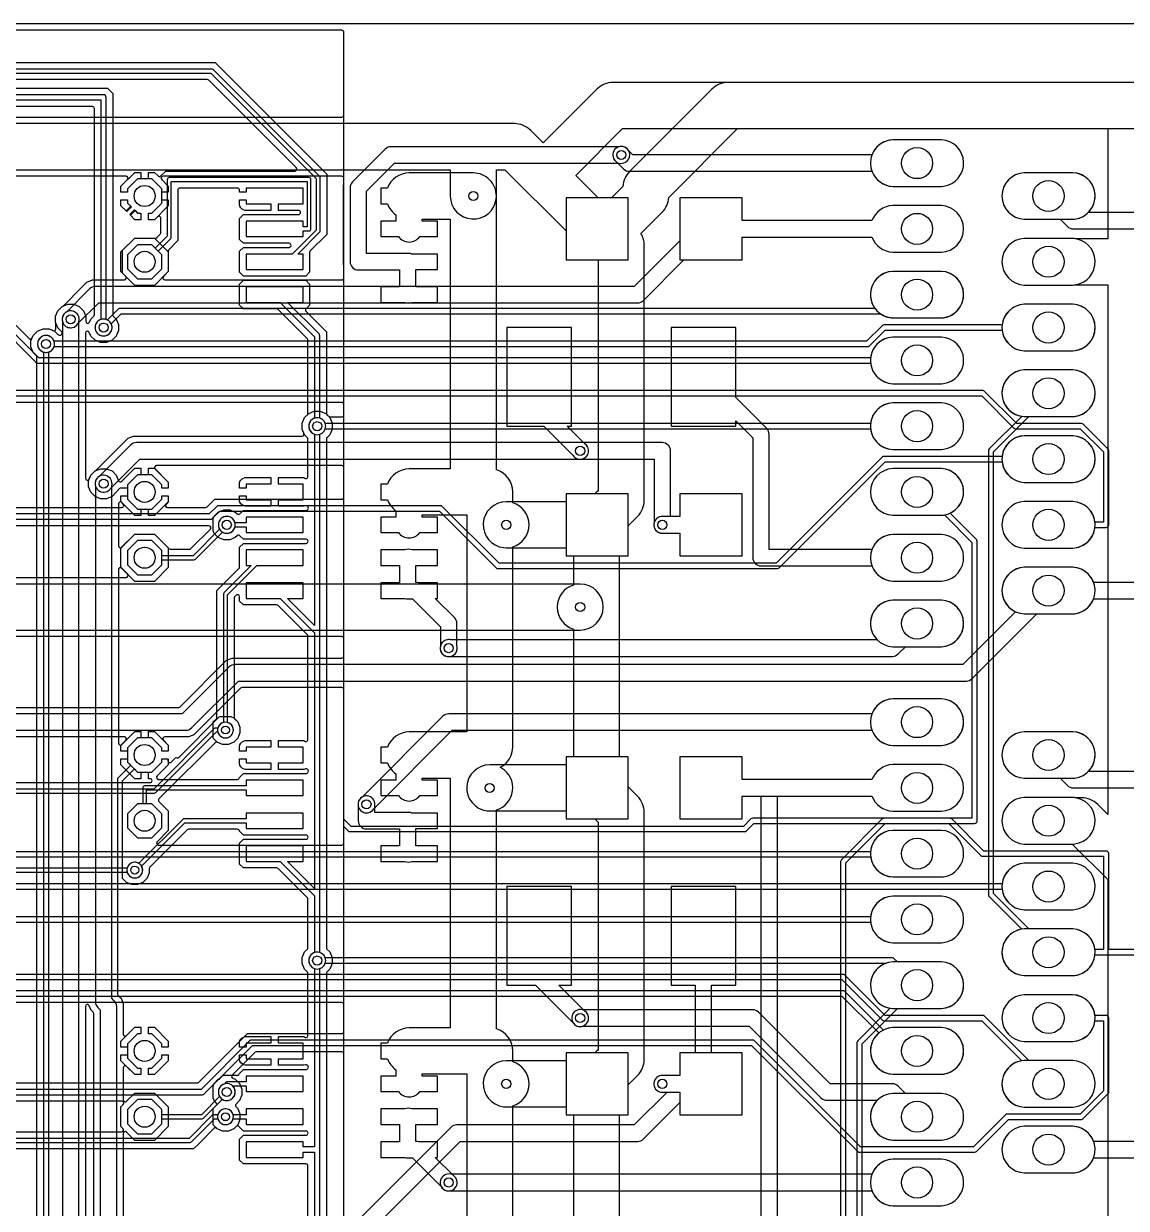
# Model space of a CAD drawing. Header units: millimetres. Extents: x 0 to 174, y 0 to 90.
# Drawn here: x 105.82 to 148.42, y 44.09 to 89.84 of the extents above; entities that cross this region are included whole.
import ezdxf

# ---------------------------------------------------------------- set-up
doc = ezdxf.new("R2010")
doc.units = ezdxf.units.MM

msp = doc.modelspace()

# ---------------------------------------------------------------- linework, layer by layer
at = {"layer": '16_copper'}
for points in [[(95.834, 86.233), (118.11, 86.233, 0.414214), (118.186, 86.309), (118.186, 89.51, 0.414214), (118.11, 89.586), (5.08, 89.586, 0.014023)], [(160.655, 87.567), (128.588, 87.567, 0.198912), (127.959, 87.306), (125.889, 85.236), (125.406, 85.719, 0.198912), (124.778, 85.979), (95.25, 85.979, 0.198912)], [(95.618, 84.201), (122.301, 84.201), (122.301, 83.185, 0.940378), (124.072, 83.076), (124.079, 83.185), (124.079, 84.201), (124.409, 84.201), (126.775, 81.835), (126.775, 80.715), (129.175, 80.715), (129.175, 83.115), (128.01, 83.115), (127.146, 83.979), (128.956, 85.788), (160.287, 85.788)], [(104.986, 78.715), (106.023, 77.678, 0.534516), (106.147, 77.702), (106.187, 77.799), (106.351, 77.963), (106.564, 78.051), (106.796, 78.051), (107.009, 77.963), (107.124, 77.848, 0.099886), (107.15, 77.832), (107.157, 77.828, 0.973079), (107.277, 77.956), (107.14, 78.093), (107.051, 78.307), (107.051, 78.538), (107.14, 78.752), (107.303, 78.915, 0.133932), (107.338, 78.936), (108.09, 79.688), (108.261, 79.859), (108.471, 79.946), (109.711, 79.946, 0.668179), (109.765, 80.077), (109.576, 80.266), (109.576, 81.024), (110.111, 81.559), (110.869, 81.559), (111.404, 81.024), (111.404, 80.266), (111.215, 80.077, 0.668179), (111.269, 79.946), (118.11, 79.946, 0.414214), (118.186, 80.023), (118.186, 83.871, 0.414214), (118.11, 83.947), (111.205, 83.947, 0.668179), (111.151, 83.817), (111.404, 83.564), (111.404, 83.337), (111.15, 83.337), (111.15, 83.459), (110.764, 83.845), (110.216, 83.845), (109.83, 83.459), (109.83, 83.337), (109.576, 83.337), (109.576, 83.564), (109.829, 83.817, 0.668179), (109.775, 83.947), (95.961, 83.947, 0.414214)], [(104.796, 78.257), (106.291, 76.763, 0.198912), (106.363, 76.733), (138.54, 76.733, 0.36902), (139.396, 75.935), (141.274, 75.935), (141.353, 75.942, 0.916332), (141.274, 77.735), (139.396, 77.735, 0.36902), (138.54, 76.937), (106.405, 76.937), (104.91, 78.431, 0.198912)], [(95.885, 75.463), (142.833, 75.463), (144.073, 74.223, 0.198912), (144.145, 74.193), (146.643, 74.193), (147.536, 73.3), (147.536, 70.587), (147.21, 70.587, 0.36902), (146.354, 71.385), (144.476, 71.385, 0.957293), (144.476, 69.585), (146.354, 69.585), (146.433, 69.592, 0.344427), (147.21, 70.383), (147.638, 70.383, 0.414214), (147.739, 70.485), (147.739, 73.343, 0.198912), (147.709, 73.414), (146.757, 74.367, 0.198912), (146.685, 74.397), (144.187, 74.397), (142.947, 75.637, 0.198912), (142.875, 75.667), (95.927, 75.667)], [(100.191, 71.158), (109.61, 71.158, 0.668179), (109.664, 71.288), (109.576, 71.376), (109.576, 71.603), (109.83, 71.603), (109.83, 71.481), (110.216, 71.095), (110.764, 71.095), (111.15, 71.481), (111.15, 71.603), (111.404, 71.603), (111.404, 71.376), (111.316, 71.288, 0.668179), (111.37, 71.158), (112.851, 71.158, 0.198912), (112.905, 71.18), (113.2, 71.476), (118.11, 71.476, 0.414214), (118.186, 71.552), (118.186, 72.695, 0.414214), (118.11, 72.771), (110.951, 72.771, 0.668179), (110.897, 72.641), (111.404, 72.134), (111.404, 71.907), (111.15, 71.907), (111.15, 72.029), (110.764, 72.415), (110.216, 72.415), (109.83, 72.029), (109.83, 71.907), (109.577, 71.907, 0.198912), (109.523, 71.885), (109.416, 71.778, 0.117356), (109.395, 71.743), (109.232, 71.58), (109.018, 71.491), (108.787, 71.491), (108.573, 71.58), (108.41, 71.743), (108.321, 71.957), (108.321, 72.188), (108.41, 72.402), (108.573, 72.565, 0.133932), (108.608, 72.586), (109.677, 73.656), (109.849, 73.827), (110.059, 73.914), (116.572, 73.914, 0.534506), (116.642, 74.019), (116.576, 74.179), (116.576, 74.411), (116.665, 74.624), (116.828, 74.788), (117.042, 74.876), (117.273, 74.876), (117.487, 74.788), (117.602, 74.673, 0.198912), (117.656, 74.651), (118.11, 74.651, 0.414214), (118.186, 74.727), (118.186, 75.133, 0.414214), (118.11, 75.209), (96.292, 75.209, 0.668179)], [(100.013, 70.701), (113.03, 70.701, 0.198912), (113.102, 70.731), (113.39, 71.018), (121.878, 71.018), (124.071, 68.826, 0.198912), (124.143, 68.796), (134.938, 68.796), (134.944, 68.797, 0.182645), (135.009, 68.826), (139.107, 72.923), (143.62, 72.923, 0.36902), (144.476, 72.125), (146.354, 72.125, 0.957293), (146.354, 73.925), (144.476, 73.925, 0.36902), (143.62, 73.127), (139.065, 73.127, 0.198912), (138.993, 73.097), (134.895, 68.999), (124.185, 68.999), (121.992, 71.192, 0.198912), (121.92, 71.222), (113.348, 71.222, 0.198912), (113.276, 71.192), (112.988, 70.904), (100.055, 70.904)], [(98.833, 68.453), (109.775, 68.453, 0.668179), (109.829, 68.583), (109.576, 68.836), (109.576, 69.594), (110.111, 70.129), (110.869, 70.129), (111.415, 69.583, 0.265341), (111.481, 69.545), (112.227, 69.545, 0.198912), (112.281, 69.568), (113.03, 70.317, 0.668179), (112.976, 70.447), (99.865, 70.447)], [(158.301, 68.263), (147.157, 68.263, 0.300225), (146.354, 68.845), (144.476, 68.845, 0.790111), (144.145, 67.124), (142.108, 65.088), (113.983, 65.088, 0.198912), (113.758, 64.995), (111.946, 63.183), (101.282, 63.183, 0.198912)], [(99.428, 66.421), (127.318, 66.421, 1), (127.318, 68.199), (99.06, 68.199, 0.198912)], [(101.414, 62.548), (112.078, 62.548, 0.198912), (112.302, 62.64), (114.114, 64.453), (142.24, 64.453, 0.198912), (142.465, 64.545), (144.964, 67.045), (146.354, 67.045, 0.300225), (147.157, 67.627), (158.433, 67.627, 0.198912)], [(102.606, 63.436), (111.809, 63.436, 0.198912), (111.863, 63.459), (113.659, 65.254), (113.869, 65.341), (118.11, 65.341, 0.414214), (118.186, 65.418), (118.186, 66.091, 0.414214), (118.11, 66.167), (102.542, 66.167, 0.668179)], [(163.83, 54.077), (147.739, 54.077), (147.739, 57.785, 0.414214), (147.638, 57.887), (142.917, 57.887), (141.677, 59.127, 0.198912), (141.605, 59.157), (133.985, 59.157, 0.198912), (133.913, 59.127), (133.625, 58.839), (118.47, 58.839), (118.186, 59.122), (118.186, 64.122, 0.414214), (118.11, 64.199), (114.251, 64.199, 0.198912), (114.197, 64.176), (113.041, 63.02, 0.0167), (113.037, 63.015), (112.391, 62.37, 0.093802), (112.364, 62.365), (112.191, 62.294), (111.269, 62.294, 0.668179), (111.215, 62.163), (111.404, 61.974), (111.404, 61.747), (111.15, 61.747), (111.15, 61.869), (110.764, 62.255), (110.216, 62.255), (109.83, 61.869), (109.83, 61.747), (109.576, 61.747), (109.576, 61.974), (109.765, 62.163, 0.668179), (109.711, 62.294), (101.551, 62.294, 0.198912)], [(93.726, 60.122), (110.871, 60.122, 0.198912), (110.925, 60.144), (113.265, 62.484), (113.318, 62.484, 0.991753), (113.911, 62.632), (113.897, 62.677, 0.720233), (113.318, 62.636), (113.233, 62.636, 0.198912), (113.179, 62.614), (110.839, 60.274), (93.758, 60.274)], [(99.991, 60.528), (110.703, 60.528, 0.97508), (110.706, 60.68), (110.703, 60.681), (110.642, 60.681), (110.642, 60.935), (110.764, 60.935), (111.15, 61.321), (111.15, 61.443), (111.404, 61.443, 0.94353), (111.534, 61.328), (111.699, 61.493, 0.343364), (111.832, 61.523), (113.374, 63.066), (113.411, 63.081), (113.817, 63.081), (113.931, 63.034), (114.088, 62.877), (114.173, 62.671), (114.173, 62.449), (114.088, 62.244), (113.931, 62.086), (113.725, 62.001), (113.503, 62.001), (113.294, 62.088, 0.303353), (113.211, 62.071), (111.224, 60.084), (111.043, 59.903, 0.414214), (111.043, 59.795), (111.404, 59.434), (111.404, 58.676), (110.973, 58.245, 0.668179), (111.027, 58.115), (118.11, 58.115, 0.414214), (118.186, 58.191), (118.186, 58.835), (118.356, 58.666, 0.198912), (118.428, 58.636), (133.668, 58.636, 0.198912), (133.739, 58.666), (134.027, 58.953), (141.563, 58.953), (142.803, 57.713, 0.198912), (142.875, 57.683), (147.536, 57.683), (147.536, 54.077), (147.21, 54.077, 0.36902), (146.354, 54.875), (144.476, 54.875, 0.957293), (144.476, 53.075), (146.354, 53.075, 0.36902), (147.21, 53.873), (163.728, 53.873)], [(85.462, 57.658), (138.544, 57.658, 0.360971), (139.396, 56.885), (141.274, 56.885), (141.353, 56.892, 0.916332), (141.274, 58.685), (139.396, 58.685, 0.377087), (138.538, 57.861), (85.42, 57.861, 0.198912)], [(85.376, 57.074), (109.813, 57.074, 0.991753), (110.406, 57.221), (110.391, 57.267, 0.720233), (109.813, 57.226), (85.344, 57.226, 0.198912)], [(94.615, 52.921), (137.435, 52.921), (138.993, 51.363, 0.198912), (139.065, 51.333), (142.833, 51.333), (144.381, 49.785, 0.907888), (144.476, 47.995), (146.354, 47.995), (146.433, 48.002, 0.916332), (146.354, 49.795), (144.659, 49.795), (142.947, 51.507, 0.198912), (142.875, 51.537), (139.107, 51.537), (137.549, 53.094, 0.198912), (137.478, 53.124), (94.657, 53.124)], [(70.21, 52.286), (137.435, 52.286), (138.862, 50.859, 0.687085), (139.396, 49.265), (141.274, 49.265, 0.957293), (141.274, 51.065), (139.396, 51.065, 0.104116), (139.036, 50.972), (137.549, 52.459, 0.198912), (137.478, 52.489), (70.168, 52.489, 0.198912)], [(95.568, 48.476), (112.713, 48.476, 0.198912), (112.784, 48.506), (114.66, 50.381), (133.943, 50.381), (138.041, 46.283, 0.198912), (138.113, 46.253), (142.558, 46.253), (142.564, 46.254, 0.182645), (142.629, 46.283), (143.87, 47.523), (146.685, 47.523, 0.198912), (146.757, 47.553), (147.709, 48.506, 0.198912), (147.739, 48.578), (147.739, 51.435, 0.414214), (147.638, 51.537), (147.21, 51.537, 0.36902), (146.354, 52.335), (144.476, 52.335, 0.957293), (144.476, 50.535), (146.354, 50.535, 0.36902), (147.21, 51.333), (147.536, 51.333), (147.536, 48.62), (146.643, 47.727), (143.828, 47.727, 0.198912), (143.756, 47.697), (142.515, 46.457), (138.155, 46.457), (134.057, 50.554, 0.198912), (133.985, 50.584), (114.618, 50.584, 0.198912), (114.546, 50.554), (112.67, 48.679), (95.61, 48.679)], [(95.746, 48.933), (112.534, 48.933), (112.542, 48.934, 0.169977), (112.588, 48.955), (114.47, 50.838), (118.11, 50.838, 0.414214), (118.186, 50.914), (118.186, 51.956, 0.414214), (118.11, 52.032), (70.346, 52.032, 0.198912)], [(118.186, 43.461), (118.186, 50.051, 0.414214), (118.11, 50.127), (114.796, 50.127, 0.198912), (114.742, 50.105), (113.873, 49.235, 0.534516), (113.897, 49.111), (113.994, 49.07), (114.158, 48.907), (114.246, 48.693), (114.246, 48.462), (114.158, 48.248), (114.023, 48.114, 0.414214), (114.023, 48.006), (114.088, 47.942), (114.173, 47.736), (114.173, 47.514), (114.088, 47.308), (113.931, 47.151), (113.725, 47.066), (113.503, 47.066), (113.298, 47.151, 0.521712), (113.17, 47.171), (112.595, 46.596), (112.379, 46.38), (99.203, 46.38, 0.668179)], [(118.391, 42.377), (122.687, 46.672), (129.54, 46.672, 0.198912), (129.765, 46.765), (131.175, 48.176), (131.175, 47.695), (133.575, 47.695), (133.575, 50.095), (131.175, 50.095), (131.175, 49.213), (130.573, 49.213, 0.960644), (130.387, 48.584), (130.428, 48.573, 0.111286), (130.573, 48.578), (130.678, 48.578), (129.408, 47.308), (122.555, 47.308, 0.198912), (122.33, 47.215), (117.942, 42.826)], [(89.84, 46.634), (112.243, 46.634), (112.251, 46.636, 0.169977), (112.296, 46.657), (113.189, 47.549), (113.318, 47.549, 0.991753), (113.911, 47.696), (113.897, 47.742, 0.720233), (113.318, 47.701), (113.157, 47.701, 0.198912), (113.103, 47.679), (112.211, 46.787), (89.871, 46.787)]]:
    msp.add_lwpolyline(points, format="xyb", dxfattribs=at)
for points in [[(141.353, 83.562, 0.916332), (141.274, 85.355), (139.396, 85.355, 0.300225), (138.593, 84.773), (129.354, 84.773), (129.186, 84.94, 0.960647), (128.611, 84.627), (128.632, 84.59, 0.111287), (128.737, 84.491), (128.998, 84.23, 0.198912), (129.222, 84.138), (138.593, 84.138, 0.300225), (139.396, 83.555), (141.274, 83.555)], [(155.322, 81.911, 1), (155.193, 82.554), (155.177, 82.55), (146.953, 82.55, 0.651733), (146.354, 84.085), (144.476, 84.085, 0.957293), (144.476, 82.285), (145.866, 82.285), (146.143, 82.008, 0.198912), (146.368, 81.915), (155.177, 81.915), (155.193, 81.911), (155.236, 81.905), (155.279, 81.905)], [(107.697, 78.101, 0.212104), (107.914, 78.255), (108.717, 79.058), (129.54, 79.058, 0.198912), (129.765, 79.15), (131.329, 80.715), (133.575, 80.715), (133.575, 81.598), (138.593, 81.598, 0.300225), (139.396, 81.015), (141.274, 81.015, 0.957293), (141.274, 82.815), (139.396, 82.815, 0.300225), (138.593, 82.233), (133.575, 82.233), (133.575, 83.115), (131.175, 83.115), (131.175, 81.459), (129.408, 79.693), (108.585, 79.693, 0.198912), (108.36, 79.6), (107.465, 78.704), (107.45, 78.695), (107.416, 78.669), (107.386, 78.639), (107.36, 78.605), (107.338, 78.568), (107.322, 78.528), (107.311, 78.487), (107.305, 78.444), (107.305, 78.401), (107.311, 78.358), (107.322, 78.317), (107.338, 78.277), (107.36, 78.24), (107.386, 78.206), (107.416, 78.176), (107.45, 78.15), (107.487, 78.128), (107.527, 78.112), (107.568, 78.101), (107.611, 78.095), (107.654, 78.095)], [(146.433, 79.752, 0.916332), (146.354, 81.545), (144.476, 81.545, 0.957293), (144.476, 79.745), (146.354, 79.745)], [(108.967, 77.783, 0.496937), (109.195, 78.254), (109.58, 78.638), (138.918, 78.638, 0.143081), (139.396, 78.475), (141.274, 78.475, 0.957293), (141.274, 80.275), (139.396, 80.275, 0.599882), (138.71, 78.842), (109.538, 78.842, 0.198912), (109.466, 78.812), (109.051, 78.397), (109.048, 78.399), (109.008, 78.416), (108.967, 78.427), (108.924, 78.432), (108.881, 78.432), (108.838, 78.427), (108.797, 78.416), (108.757, 78.399), (108.72, 78.378), (108.686, 78.352), (108.656, 78.321), (108.63, 78.287), (108.608, 78.25), (108.592, 78.21), (108.581, 78.169), (108.575, 78.126), (108.575, 78.084), (108.581, 78.041), (108.592, 78), (108.608, 77.96), (108.63, 77.923), (108.656, 77.889), (108.686, 77.858), (108.72, 77.832), (108.757, 77.811), (108.797, 77.794), (108.838, 77.783), (108.881, 77.778), (108.924, 77.778)], [(106.744, 77.148, 0.271215), (106.992, 77.368), (138.43, 77.368, 0.198912), (138.502, 77.398), (139.107, 78.003), (143.62, 78.003, 0.36902), (144.476, 77.205), (146.354, 77.205, 0.957293), (146.354, 79.005), (144.476, 79.005, 0.36902), (143.62, 78.207), (139.065, 78.207, 0.198912), (138.993, 78.177), (138.388, 77.572), (106.992, 77.572), (106.991, 77.575), (106.974, 77.615), (106.953, 77.652), (106.927, 77.686), (106.896, 77.717), (106.862, 77.743), (106.825, 77.764), (106.785, 77.781), (106.744, 77.792), (106.701, 77.797), (106.659, 77.797), (106.616, 77.792), (106.575, 77.781), (106.535, 77.764), (106.498, 77.743), (106.464, 77.717), (106.433, 77.686), (106.407, 77.652), (106.386, 77.615), (106.369, 77.575), (106.358, 77.534), (106.353, 77.491), (106.353, 77.449), (106.358, 77.406), (106.369, 77.365), (106.386, 77.325), (106.407, 77.288), (106.433, 77.254), (106.464, 77.223), (106.498, 77.197), (106.535, 77.176), (106.575, 77.159), (106.616, 77.148), (106.659, 77.143), (106.701, 77.143)], [(146.433, 74.672, 0.916332), (146.354, 76.465), (144.476, 76.465, 0.957293), (144.476, 74.665), (146.354, 74.665)], [(141.353, 73.402, 0.916332), (141.274, 75.195), (139.396, 75.195, 0.36902), (138.54, 74.397), (117.469, 74.397, 0.942334), (116.836, 74.231), (116.847, 74.19, 0.721207), (117.469, 74.193), (138.54, 74.193, 0.36902), (139.396, 73.395), (141.274, 73.395)], [(133.575, 71.685), (131.175, 71.685), (131.175, 70.803), (130.81, 70.803), (130.81, 73.343, 0.414214), (130.493, 73.66), (127.398, 73.66, 0.124116), (127.237, 73.66), (110.172, 73.66, 0.198912), (109.948, 73.567), (108.735, 72.354, 0.960647), (109.048, 71.778), (109.085, 71.8, 0.111287), (109.184, 71.905), (110.304, 73.025), (127.237, 73.025, 0.124116), (127.398, 73.025), (130.175, 73.025), (130.175, 70.565, 0.567506), (130.573, 70.168), (131.175, 70.168), (131.175, 69.285), (133.575, 69.285)], [(141.353, 70.862, 0.916332), (141.274, 72.655), (139.396, 72.655, 0.957293), (139.396, 70.855), (141.274, 70.855)], [(129.175, 71.685), (126.775, 71.685), (126.775, 71.374), (124.46, 71.374, 0.940378), (124.351, 69.603), (124.46, 69.596), (126.775, 69.596), (126.775, 69.285), (129.175, 69.285)], [(111.15, 68.941), (111.15, 69.139), (112.395, 69.139, 0.198912), (112.449, 69.161), (113.494, 70.206, 0.980951), (113.847, 70.758), (113.81, 70.779, 0.752162), (113.386, 70.314), (112.363, 69.291), (111.15, 69.291), (111.15, 69.489), (110.764, 69.875), (110.216, 69.875), (109.83, 69.489), (109.83, 68.941), (110.216, 68.555), (110.764, 68.555)], [(141.353, 68.322, 0.916332), (141.274, 70.115), (139.396, 70.115, 0.957293), (139.396, 68.315), (141.274, 68.315)], [(122.302, 65.401), (122.318, 65.405), (139.382, 65.405, 0.198912), (139.607, 65.498), (139.884, 65.775), (141.274, 65.775, 0.957293), (141.274, 67.575), (139.396, 67.575, 0.651733), (138.797, 66.04), (122.318, 66.04), (122.302, 66.044), (122.259, 66.05), (122.216, 66.05), (122.173, 66.044), (122.132, 66.033), (122.092, 66.017), (122.055, 65.995), (122.021, 65.969), (121.991, 65.939), (121.965, 65.905), (121.943, 65.868), (121.927, 65.828), (121.916, 65.787), (121.91, 65.744), (121.91, 65.701), (121.916, 65.658), (121.927, 65.617), (121.943, 65.577), (121.965, 65.54), (121.991, 65.506), (122.021, 65.476), (122.055, 65.45), (122.092, 65.428), (122.132, 65.412), (122.173, 65.401), (122.216, 65.395), (122.259, 65.395)], [(119.127, 59.368, 0.212104), (119.344, 59.522), (122.369, 62.548), (138.593, 62.548, 0.300225), (139.396, 61.965), (141.274, 61.965, 0.957293), (141.274, 63.765), (139.396, 63.765, 0.300225), (138.593, 63.183), (122.238, 63.183, 0.198912), (122.013, 63.09), (118.895, 59.971), (118.88, 59.963), (118.846, 59.937), (118.816, 59.906), (118.79, 59.872), (118.768, 59.835), (118.752, 59.795), (118.741, 59.754), (118.735, 59.711), (118.735, 59.669), (118.741, 59.626), (118.752, 59.585), (118.768, 59.545), (118.79, 59.508), (118.816, 59.474), (118.846, 59.443), (118.88, 59.417), (118.917, 59.396), (118.957, 59.379), (118.998, 59.368), (119.041, 59.363), (119.084, 59.363)], [(155.322, 60.321, 1), (155.193, 60.964), (155.177, 60.96), (146.953, 60.96, 0.651733), (146.354, 62.495), (144.476, 62.495, 0.957293), (144.476, 60.695), (145.866, 60.695), (146.143, 60.418, 0.198912), (146.368, 60.325), (155.177, 60.325), (155.193, 60.321), (155.236, 60.315), (155.279, 60.315)], [(129.175, 61.525), (126.775, 61.525), (126.775, 61.214), (123.825, 61.214, 0.940378), (123.716, 59.443), (123.825, 59.436), (126.775, 59.436), (126.775, 59.125), (129.175, 59.125)], [(133.575, 60.008), (138.593, 60.008, 0.300225), (139.396, 59.425), (141.274, 59.425, 0.957293), (141.274, 61.225), (139.396, 61.225, 0.300225), (138.593, 60.643), (133.575, 60.643), (133.575, 61.525), (131.175, 61.525), (131.175, 59.125), (133.575, 59.125)], [(146.433, 58.162, 0.916332), (146.354, 59.955), (144.476, 59.955, 0.957293), (144.476, 58.155), (146.354, 58.155)], [(146.433, 55.622, 0.916332), (146.354, 57.415), (144.476, 57.415, 0.36902), (143.62, 56.617), (98.483, 56.617, 0.942334), (97.849, 56.451), (97.86, 56.41, 0.721207), (98.483, 56.413), (143.62, 56.413, 0.36902), (144.476, 55.615), (146.354, 55.615)], [(141.353, 54.352, 0.916332), (141.274, 56.145), (139.396, 56.145, 0.36902), (138.54, 55.347), (98.15, 55.347), (97.13, 56.366, 0.942335), (96.565, 56.697), (96.543, 56.66, 0.721209), (96.986, 56.223), (98.036, 55.173, 0.198912), (98.108, 55.143), (138.54, 55.143, 0.36902), (139.396, 54.345), (141.274, 54.345)], [(141.353, 51.812, 0.916332), (141.274, 53.605), (139.579, 53.605), (139.454, 53.729, 0.198912), (139.382, 53.759), (117.469, 53.759, 0.942334), (116.836, 53.593), (116.847, 53.552, 0.721207), (117.469, 53.556), (139.141, 53.556, 0.827738), (139.396, 51.805), (141.274, 51.805)], [(141.353, 46.732, 0.916332), (141.274, 48.525), (139.884, 48.525), (139.607, 48.802, 0.198912), (139.382, 48.895), (136.974, 48.895), (134.21, 51.66, 0.198912), (133.985, 51.753), (127.398, 51.753, 0.960644), (127.212, 51.124), (127.253, 51.113, 0.111286), (127.398, 51.117), (133.853, 51.117), (136.618, 48.353, 0.198912), (136.843, 48.26), (138.797, 48.26, 0.651733), (139.396, 46.725), (141.274, 46.725)], [(129.175, 50.095), (126.775, 50.095), (126.775, 49.784), (124.46, 49.784, 0.940378), (124.351, 48.013), (124.46, 48.006), (126.775, 48.006), (126.775, 47.695), (129.175, 47.695)], [(146.433, 45.462, 0.276593), (147.157, 46.038), (158.433, 46.038, 0.198912), (158.657, 46.13), (160.222, 47.695), (162.195, 47.695), (162.195, 48.578), (162.797, 48.578, 0.960644), (162.983, 49.206), (162.942, 49.217, 0.111286), (162.797, 49.213), (162.195, 49.213), (162.195, 50.095), (159.795, 50.095), (159.795, 48.167), (158.301, 46.672), (147.157, 46.672, 0.300225), (146.354, 47.255), (144.476, 47.255, 0.957293), (144.476, 45.455), (146.354, 45.455)], [(109.6, 47.041, 0.654774), (109.651, 47.171), (109.576, 47.246), (109.576, 48.004), (109.664, 48.092, 0.668179), (109.61, 48.222), (95.42, 48.222), (95.125, 48.517, 0.198912), (95.071, 48.539), (88.662, 48.539, 0.668179), (88.608, 48.409), (89.954, 47.063, 0.198912), (90.008, 47.041), (109.597, 47.041)], [(111.15, 47.351), (111.15, 47.549), (112.713, 47.549, 0.198912), (112.766, 47.571), (113.494, 48.298, 0.980951), (113.847, 48.85), (113.81, 48.872, 0.752162), (113.386, 48.406), (112.681, 47.701), (111.15, 47.701), (111.15, 47.899), (110.764, 48.285), (110.216, 48.285), (109.83, 47.899), (109.83, 47.351), (110.216, 46.965), (110.764, 46.965)], [(141.353, 44.192, 0.916332), (141.274, 45.985), (139.396, 45.985, 0.300225), (138.593, 45.403), (122.318, 45.403, 0.960644), (122.132, 44.774), (122.173, 44.763, 0.111286), (122.318, 44.768), (138.593, 44.768, 0.300225), (139.396, 44.185), (141.274, 44.185)]]:
    msp.add_lwpolyline(points, format="xyb", close=True, dxfattribs=at)
for points in [[(109.576, 82.806), (109.576, 83.033), (109.83, 83.033), (109.83, 82.911), (109.977, 82.764), (109.797, 82.585)], [(110.642, 82.271), (110.642, 82.525), (110.764, 82.525), (111.15, 82.911), (111.15, 83.033), (111.404, 83.033), (111.404, 82.806), (110.869, 82.271)], [(110.111, 82.271), (109.941, 82.441), (110.12, 82.621), (110.216, 82.525), (110.338, 82.525), (110.338, 82.271)], [(111.15, 80.371), (111.15, 80.919), (110.764, 81.305), (110.216, 81.305), (109.83, 80.919), (109.83, 80.371), (110.216, 79.985), (110.764, 79.985)], [(110.111, 60.681), (109.576, 61.216), (109.576, 61.443), (109.83, 61.443), (109.83, 61.321), (110.216, 60.935), (110.338, 60.935), (110.338, 60.681)], [(111.15, 58.781), (111.15, 59.329), (110.764, 59.715), (110.216, 59.715), (109.83, 59.329), (109.83, 58.781), (110.216, 58.395), (110.764, 58.395)], [(109.576, 50.317), (109.576, 50.544), (110.111, 51.079), (110.338, 51.079), (110.338, 50.825), (110.216, 50.825), (109.83, 50.439), (109.83, 50.317)], [(111.15, 50.317), (111.15, 50.439), (110.764, 50.825), (110.642, 50.825), (110.642, 51.079), (110.869, 51.079), (111.404, 50.544), (111.404, 50.317)], [(110.111, 49.251), (109.576, 49.786), (109.576, 50.013), (109.83, 50.013), (109.83, 49.891), (110.216, 49.505), (110.338, 49.505), (110.338, 49.251)], [(110.642, 49.251), (110.642, 49.505), (110.764, 49.505), (111.15, 49.891), (111.15, 50.013), (111.404, 50.013), (111.404, 49.786), (110.869, 49.251)]]:
    msp.add_lwpolyline(points, close=True, dxfattribs=at)
at = {"layer": '1_copper'}
for points in [[(118.186, 43.203), (118.186, 80.486, 0.132878), (118.174, 80.531), (118.174, 83.616, 0.157529), (118.186, 83.662), (118.186, 89.51, 0.414214), (118.11, 89.586), (5.08, 89.586, 0.014023)], [(44.516, 88.341), (113.218, 88.341), (117.526, 84.033), (117.526, 81.702), (116.886, 81.063, 0.198912), (116.864, 81.009), (116.864, 80.24), (116.715, 80.091), (114.305, 80.091), (114.156, 80.24), (114.156, 81.05), (114.305, 81.199), (116.057, 81.199, 0.975791), (116.079, 81.359), (116.072, 81.361, 0.015811), (116.067, 81.361), (114.305, 81.361), (114.156, 81.51), (114.156, 82.32), (114.305, 82.469), (116.434, 82.469, 1), (116.434, 82.631), (115.66, 82.631), (115.66, 82.885), (116.61, 82.885), (116.61, 83.485), (114.41, 83.485), (114.41, 83.335), (114.156, 83.335), (114.156, 83.414, 0.414214), (114.08, 83.49), (111.849, 83.49, 0.414214), (111.773, 83.414), (111.773, 81.461), (111.424, 81.112, 0.254657), (111.404, 81.039), (111.404, 80.266), (110.869, 79.731), (110.111, 79.731), (109.639, 80.203), (109.639, 81.087), (110.111, 81.559), (110.884, 81.559, 0.265362), (110.957, 81.579), (111.09, 81.712, 0.198912), (111.112, 81.766), (111.112, 82.33, 0.668179), (110.982, 82.384), (110.869, 82.271), (110.642, 82.271), (110.642, 82.525), (110.764, 82.525), (111.15, 82.911), (111.15, 83.459), (110.764, 83.845), (110.642, 83.845), (110.642, 84.099), (110.869, 84.099), (111.008, 83.96, 0.414214), (111.116, 83.96), (111.306, 84.15), (116.291, 84.15, 0.668179), (116.345, 84.28), (112.966, 87.658, 0.198912), (112.912, 87.681), (72.319, 87.681, 0.820685)], [(44.685, 87.935), (113.049, 87.935), (117.119, 83.865), (117.119, 81.87), (116.194, 80.945), (114.41, 80.945), (114.41, 80.345), (116.61, 80.345), (116.61, 80.945), (116.41, 80.945), (117.249, 81.785, 0.198912), (117.272, 81.839), (117.272, 83.896, 0.198912), (117.249, 83.95), (113.135, 88.065, 0.198912), (113.081, 88.087), (44.653, 88.087, 0.198912)], [(161.608, 87.567), (133.032, 87.567, 0.198912), (132.404, 87.306), (129.229, 84.131, 0.183433), (128.971, 83.556), (128.53, 83.115), (126.775, 83.115), (126.775, 80.715), (128.016, 80.715), (128.016, 71.806, 0.047541), (127.897, 71.685), (126.775, 71.685), (126.775, 69.285), (127.064, 69.285), (127.064, 68.161, 0.745251), (127.064, 66.458), (127.064, 61.525), (126.775, 61.525), (126.775, 59.125), (127.897, 59.125, 0.047541), (128.016, 59.004), (128.016, 50.216, 0.047541), (127.897, 50.095), (126.775, 50.095), (126.775, 47.695), (127.064, 47.695), (127.064, 39.935)], [(72.384, 86.893), (108.801, 86.893), (108.801, 78.417), (108.797, 78.416), (108.757, 78.399), (108.72, 78.378), (108.686, 78.352), (108.656, 78.321), (108.63, 78.287), (108.608, 78.25), (108.592, 78.21), (108.581, 78.169), (108.575, 78.126), (108.575, 78.084), (108.581, 78.041), (108.592, 78), (108.608, 77.96), (108.63, 77.923), (108.656, 77.889), (108.686, 77.858), (108.72, 77.832), (108.757, 77.811), (108.797, 77.794), (108.838, 77.783), (108.881, 77.778), (108.924, 77.778), (108.967, 77.783, 0.772175), (109.004, 78.417), (109.004, 86.995, 0.414214), (108.903, 87.097), (72.384, 87.097, 0.942334)], [(72.571, 87.351), (109.05, 87.351), (109.258, 87.142), (109.258, 78.603, 0.198912), (109.28, 78.549), (109.395, 78.434), (109.484, 78.221), (109.484, 77.989), (109.395, 77.776), (109.232, 77.612), (109.018, 77.524), (108.787, 77.524), (108.573, 77.612), (108.41, 77.776), (108.351, 77.918, 0.820685), (108.204, 77.889), (108.204, 72.289, 0.820685), (108.351, 72.259), (108.41, 72.402), (108.573, 72.565), (108.787, 72.654), (109.018, 72.654), (109.232, 72.565), (109.395, 72.402), (109.483, 72.19, 0.534516), (109.607, 72.165), (110.111, 72.669), (110.338, 72.669), (110.338, 72.415), (110.216, 72.415), (109.83, 72.029), (109.83, 71.481), (110.216, 71.095), (110.338, 71.095), (110.338, 70.841), (110.111, 70.841), (109.604, 71.348, 0.668179), (109.474, 71.294), (109.474, 69.676, 0.668179), (109.604, 69.622), (110.111, 70.129), (110.869, 70.129), (111.404, 69.594), (111.404, 68.836), (110.869, 68.301), (110.111, 68.301), (109.604, 68.808, 0.668179), (109.474, 68.754), (109.474, 62.056, 0.668179), (109.604, 62.002), (110.111, 62.509), (110.338, 62.509), (110.338, 62.255), (110.216, 62.255), (109.83, 61.869), (109.83, 61.321), (109.951, 61.2), (109.466, 60.714, 0.198912), (109.436, 60.643), (109.436, 52.388, 0.306803), (109.496, 52.284), (109.577, 52.203), (109.664, 51.993), (109.664, 50.817, 0.668179), (109.795, 50.763), (110.111, 51.079), (110.338, 51.079), (110.338, 50.825), (110.216, 50.825), (109.83, 50.439), (109.83, 49.891), (110.216, 49.505), (110.338, 49.505), (110.338, 49.251), (110.111, 49.251), (109.795, 49.567, 0.668179), (109.664, 49.513), (109.664, 48.277, 0.668179), (109.795, 48.223), (110.111, 48.539), (110.869, 48.539), (111.404, 48.004), (111.404, 47.246), (110.869, 46.711), (110.111, 46.711), (109.795, 47.027, 0.668179), (109.664, 46.973), (109.664, 40.657, 0.668179)], [(106.324, 35.583), (106.324, 76.972, 0.198912), (106.302, 77.026), (106.187, 77.141), (106.099, 77.354), (106.099, 77.586), (106.187, 77.799), (106.351, 77.963), (106.564, 78.051), (106.796, 78.051), (106.956, 77.985, 0.534506), (107.061, 78.056), (107.061, 78.268, 0.11732), (107.051, 78.307), (107.051, 78.538), (107.14, 78.752), (107.303, 78.915), (107.517, 79.004), (107.748, 79.004), (107.962, 78.915), (108.125, 78.752), (108.214, 78.538), (108.214, 78.345, 0.820685), (108.36, 78.316), (108.41, 78.434), (108.525, 78.549, 0.198912), (108.547, 78.603), (108.547, 86.563, 0.414214), (108.471, 86.639), (72.571, 86.639, 0.198912)], [(128.841, 39.935), (128.841, 47.695), (129.175, 47.695), (129.175, 48.859), (129.222, 48.907), (129.534, 49.219, 0.198912), (129.794, 49.848), (129.794, 59.373, 0.198912), (129.534, 60.001), (129.222, 60.313), (129.175, 60.361), (129.175, 61.525), (128.841, 61.525), (128.841, 69.285), (129.175, 69.285), (129.175, 70.449), (129.222, 70.497), (129.534, 70.809, 0.198912), (129.794, 71.438), (129.794, 81.28, 0.135917), (129.667, 81.737), (130.486, 82.556, 0.183433), (130.744, 83.132), (133.401, 85.788), (147.701, 85.788), (147.701, 81.534), (146.456, 81.534, 0.028457), (146.354, 81.545), (144.476, 81.545, 0.957293), (144.476, 79.745), (146.354, 79.745, 0.028457), (146.456, 79.756), (147.701, 79.756), (147.701, 59.296), (147.314, 59.684, 0.198912), (146.685, 59.944), (146.456, 59.944, 0.028457), (146.354, 59.955), (144.476, 59.955, 0.957293), (144.476, 58.155), (146.328, 58.155), (147.701, 56.782), (147.701, 38.354)], [(124.714, 39.587), (124.714, 48.044, 0.745251), (124.714, 49.747), (124.714, 50.165, 0.331676), (124.079, 51.017), (124.079, 59.474, 0.651404), (124.284, 61.087), (124.225, 61.119, 0.283265), (124.714, 61.913), (124.714, 69.634, 0.745251), (124.714, 71.337), (124.714, 71.755, 0.331676), (124.079, 72.607), (124.079, 83.185, 0.414214), (123.19, 84.074), (120.71, 84.074, 0.316551), (119.874, 83.485), (119.61, 83.485), (119.61, 82.885), (119.874, 82.885, 0.155681), (120.202, 82.456), (120.202, 82.215), (119.61, 82.215), (119.61, 81.615), (120.301, 81.615, 0.506739), (121.119, 81.615), (121.81, 81.615), (121.81, 82.215), (121.218, 82.215), (121.218, 82.296), (122.301, 82.296), (122.301, 72.644), (120.71, 72.644, 0.316551), (119.874, 72.055), (119.61, 72.055), (119.61, 71.455), (119.874, 71.455, 0.155681), (120.202, 71.026), (120.202, 70.785), (119.61, 70.785), (119.61, 70.185), (120.301, 70.185, 0.506739), (121.119, 70.185), (121.81, 70.185), (121.81, 70.785), (121.218, 70.785), (121.218, 70.866), (122.936, 70.866), (122.936, 62.484), (120.71, 62.484, 0.316551), (119.874, 61.895), (119.61, 61.895), (119.61, 61.295), (119.874, 61.295, 0.155681), (120.202, 60.866), (120.202, 60.625), (119.61, 60.625), (119.61, 60.025), (120.301, 60.025, 0.506739), (121.119, 60.025), (121.81, 60.025), (121.81, 60.625), (121.218, 60.625), (121.218, 60.706), (122.301, 60.706), (122.301, 51.054), (120.71, 51.054, 0.316551), (119.874, 50.465), (119.61, 50.465), (119.61, 49.865), (119.874, 49.865, 0.155681), (120.202, 49.436), (120.202, 49.195), (119.61, 49.195), (119.61, 48.595), (120.301, 48.595, 0.506739), (121.119, 48.595), (121.81, 48.595), (121.81, 49.195), (121.218, 49.195), (121.218, 49.276), (122.936, 49.276), (122.936, 39.611)], [(116.802, 40.616), (116.802, 45.725, 0.414214), (116.726, 45.801), (114.305, 45.801), (114.156, 45.95), (114.156, 46.76), (114.305, 46.909), (116.726, 46.909, 1), (116.726, 47.071), (114.305, 47.071), (114.145, 47.23, 0.493726), (114.026, 47.246), (113.931, 47.151), (113.725, 47.066), (113.503, 47.066), (113.298, 47.151), (113.14, 47.308), (113.132, 47.33), (113.132, 47.92), (113.14, 47.942), (113.256, 48.057, 0.414214), (113.256, 48.165), (113.172, 48.248), (113.132, 48.346), (113.132, 48.809), (113.172, 48.907), (113.336, 49.07, 0.259202), (113.411, 49.108), (113.528, 49.225), (114.08, 49.225, 0.163394), (114.125, 49.241), (114.13, 49.244, 0.164694), (114.156, 49.3), (114.305, 49.449), (116.726, 49.449, 0.14431), (116.767, 49.461), (116.771, 49.465, 0.899812), (116.706, 49.628), (116.643, 49.611), (115.66, 49.611), (115.66, 49.865), (116.61, 49.865), (116.61, 50.465), (115.66, 50.465), (115.66, 50.719), (116.643, 50.719, 0.735617), (116.802, 50.776), (116.802, 53.159, 0.198912), (116.78, 53.213), (116.665, 53.328), (116.576, 53.542), (116.576, 53.773), (116.665, 53.987), (116.78, 54.102, 0.198912), (116.802, 54.156), (116.802, 56.019, 0.198912), (116.78, 56.073), (115.643, 57.209, 0.198912), (115.59, 57.231), (114.305, 57.231), (114.156, 57.38), (114.156, 58.19), (114.305, 58.339), (116.726, 58.339, 1), (116.726, 58.501), (114.305, 58.501), (114.156, 58.65, 0.408877), (114.08, 58.725), (112.182, 58.725, 0.198912), (112.128, 58.702), (110.69, 57.264, 0.198912), (110.668, 57.21), (110.668, 57.039), (110.583, 56.833), (110.426, 56.676), (110.22, 56.591), (109.998, 56.591), (109.792, 56.676), (109.639, 56.83), (109.639, 60.6), (110.095, 61.056), (110.216, 60.935), (110.764, 60.935), (111.15, 61.321), (111.15, 61.443), (111.404, 61.443), (111.404, 61.216), (110.973, 60.785, 0.668179), (111.027, 60.655), (114.08, 60.655, 0.163394), (114.125, 60.671), (114.13, 60.674, 0.164694), (114.156, 60.73), (114.305, 60.879), (116.726, 60.879, 0.14431), (116.767, 60.891), (116.771, 60.895, 0.899812), (116.706, 61.058), (116.643, 61.041), (115.66, 61.041), (115.66, 61.295), (116.61, 61.295), (116.61, 61.895), (115.66, 61.895), (115.66, 62.149), (116.643, 62.149, 0.735617), (116.802, 62.206), (116.802, 66.179, 0.198912), (116.78, 66.233), (115.643, 67.369, 0.198912), (115.59, 67.391), (114.305, 67.391), (114.156, 67.54), (114.156, 67.709, 0.668189), (114.026, 67.763), (113.967, 67.704, 0.198905), (113.944, 67.65), (113.944, 63.052, 0.198912), (113.967, 62.998), (114.088, 62.877), (114.173, 62.671), (114.173, 62.449), (114.088, 62.244), (113.931, 62.086), (113.725, 62.001), (113.503, 62.001), (113.298, 62.086), (113.14, 62.244), (113.132, 62.265), (113.132, 62.855), (113.14, 62.877), (113.262, 62.998, 0.198912), (113.284, 63.052), (113.284, 67.955), (114.134, 68.804, 0.198912), (114.156, 68.858), (114.156, 69.62), (114.305, 69.769), (116.726, 69.769, 1), (116.726, 69.931), (114.305, 69.931), (114.173, 70.063, 0.414214), (114.065, 70.063), (113.994, 69.992), (113.781, 69.904), (113.549, 69.904), (113.336, 69.992), (113.172, 70.156), (113.132, 70.253), (113.132, 70.717), (113.172, 70.814), (113.336, 70.978), (113.549, 71.066), (113.781, 71.066), (113.994, 70.978), (114.065, 70.907, 0.414214), (114.173, 70.907), (114.305, 71.039), (116.726, 71.039, 0.14431), (116.767, 71.051), (116.771, 71.055, 0.899812), (116.706, 71.218), (116.643, 71.201), (115.66, 71.201), (115.66, 71.455), (116.61, 71.455), (116.61, 72.055), (115.66, 72.055), (115.66, 72.309), (116.643, 72.309, 0.735617), (116.802, 72.366), (116.802, 73.797, 0.198912), (116.78, 73.851), (116.665, 73.966), (116.576, 74.179), (116.576, 74.411), (116.665, 74.624), (116.78, 74.739, 0.198912), (116.802, 74.793), (116.802, 77.609, 0.198912), (116.78, 77.663), (115.643, 78.799, 0.198912), (115.59, 78.821), (114.305, 78.821), (114.156, 78.97), (114.156, 79.78), (114.305, 79.929), (116.715, 79.929), (116.864, 79.78), (116.864, 78.97), (116.725, 78.831, 0.414214), (116.725, 78.723), (117.282, 78.165), (117.513, 77.935), (117.513, 74.793, 0.198912), (117.535, 74.739), (117.65, 74.624), (117.739, 74.411), (117.739, 74.179), (117.65, 73.966), (117.535, 73.851, 0.198912), (117.513, 73.797), (117.513, 54.156, 0.198912), (117.535, 54.102), (117.65, 53.987), (117.739, 53.773), (117.739, 53.542), (117.65, 53.328), (117.535, 53.213, 0.198912), (117.513, 53.159), (117.513, 42.954, 0.668179)], [(117.259, 36.195), (117.259, 53.346, 0.725846), (117.259, 53.969), (117.259, 73.983, 0.725846), (117.259, 74.607), (117.259, 77.788, 0.198912), (117.229, 77.859), (116.014, 79.075), (116.61, 79.075), (116.61, 79.675), (114.41, 79.675), (114.41, 79.075), (115.726, 79.075), (117.056, 77.745), (117.056, 74.607, 0.725846), (117.056, 73.983), (117.056, 66.603), (116.014, 67.645), (116.61, 67.645), (116.61, 68.245), (114.41, 68.245), (114.41, 67.645), (115.726, 67.645), (117.056, 66.315), (117.056, 56.443), (116.014, 57.485), (116.61, 57.485), (116.61, 58.085), (114.41, 58.085), (114.41, 57.485), (115.726, 57.485), (117.056, 56.155), (117.056, 53.969, 0.725846), (117.056, 53.346), (117.056, 46.457), (116.61, 46.457), (116.61, 46.655), (114.41, 46.655), (114.41, 46.055), (116.61, 46.055), (116.61, 46.253), (117.056, 46.253), (117.056, 36.297)], [(106.782, 35.242), (106.782, 77.158, 0.942334), (106.616, 77.792), (106.575, 77.781, 0.721207), (106.578, 77.158), (106.578, 35.285)], [(109.41, 15.054), (109.41, 51.88, 0.198912), (109.318, 52.104), (109.22, 52.202), (109.22, 71.992, 0.960644), (108.592, 72.178), (108.581, 72.137, 0.111286), (108.585, 71.992), (108.585, 52.07, 0.198912), (108.678, 51.845), (108.776, 51.748), (108.776, 14.923, 0.198912)], [(137.579, 31.115), (137.579, 57.425), (139.107, 58.953), (142.558, 58.953, 0.414214), (142.659, 59.055), (142.659, 69.85, 0.198912), (142.629, 69.922), (141.613, 70.938, 0.785987), (141.274, 72.655), (139.396, 72.655, 0.957293), (139.396, 70.855), (141.274, 70.855, 0.033664), (141.395, 70.869), (142.456, 69.808), (142.456, 59.157), (139.065, 59.157, 0.198912), (138.993, 59.127), (137.406, 57.539, 0.198912), (137.376, 57.468), (137.376, 31.157)], [(108.522, 16.391), (108.522, 51.611, 0.198912), (108.499, 51.665), (108.418, 51.746), (108.351, 51.909, 0.820685), (108.204, 51.88), (108.204, 21.11, 0.11732)]]:
    msp.add_lwpolyline(points, format="xyb", dxfattribs=at)
for points in [[(119.062, 83.371), (120.147, 84.455), (128.825, 84.455, 0.960644), (129.01, 85.083), (128.969, 85.094, 0.111286), (128.825, 85.09), (120.015, 85.09, 0.198912), (119.79, 84.997), (118.52, 83.727, 0.198912), (118.428, 83.502), (118.428, 80.645, 0.414214), (118.745, 80.328), (120.333, 80.328), (120.333, 79.675), (119.61, 79.675), (119.61, 79.075), (120.546, 79.075, 0.20998), (120.812, 79.075), (121.81, 79.075), (121.81, 79.675), (120.968, 79.675), (120.968, 80.345), (121.81, 80.345), (121.81, 80.945), (120.814, 80.945, 0.078433), (120.71, 80.963), (119.062, 80.963)], [(141.353, 83.562, 0.916332), (141.274, 85.355), (139.396, 85.355, 0.957293), (139.396, 83.555), (141.274, 83.555)], [(111.15, 80.371), (111.15, 80.919), (111.011, 81.058), (111.496, 81.544, 0.198912), (111.519, 81.598), (111.519, 83.744), (116.764, 83.744), (116.764, 81.991), (116.61, 81.991), (116.61, 82.215), (114.41, 82.215), (114.41, 81.615), (116.61, 81.615), (116.61, 81.839), (116.84, 81.839, 0.414214), (116.916, 81.915), (116.916, 83.82, 0.414214), (116.84, 83.896), (111.443, 83.896, 0.414214), (111.366, 83.82), (111.366, 81.629), (110.903, 81.166), (110.764, 81.305), (110.216, 81.305), (109.83, 80.919), (109.83, 80.371), (110.216, 79.985), (110.764, 79.985)], [(146.433, 82.292, 0.916332), (146.354, 84.085), (144.476, 84.085, 0.957293), (144.476, 82.285), (146.354, 82.285)], [(133.575, 81.598), (138.593, 81.598, 0.300225), (139.396, 81.015), (141.274, 81.015, 0.957293), (141.274, 82.815), (139.396, 82.815, 0.300225), (138.593, 82.233), (133.575, 82.233), (133.575, 83.115), (131.175, 83.115), (131.175, 80.715), (133.575, 80.715)], [(141.353, 78.482, 0.916332), (141.274, 80.275), (139.396, 80.275, 0.957293), (139.396, 78.475), (141.274, 78.475)], [(107.697, 20.633, 0.429119), (107.95, 21.035), (107.95, 78.342, 0.960644), (107.322, 78.528), (107.311, 78.487, 0.111286), (107.315, 78.342), (107.315, 21.035), (107.311, 21.019), (107.305, 20.976), (107.305, 20.934), (107.311, 20.891), (107.322, 20.85), (107.338, 20.81), (107.36, 20.773), (107.386, 20.739), (107.416, 20.708), (107.45, 20.682), (107.487, 20.661), (107.527, 20.644), (107.568, 20.633), (107.611, 20.628), (107.654, 20.628)], [(146.433, 77.212, 0.916332), (146.354, 79.005), (144.476, 79.005, 0.957293), (144.476, 77.205), (146.354, 77.205)], [(127.382, 73.021, 0.686643), (127.485, 73.624), (126.814, 74.295), (126.98, 74.295), (126.98, 78.105), (124.48, 78.105), (124.48, 74.295), (125.916, 74.295), (127.036, 73.175), (127.045, 73.16), (127.071, 73.126), (127.101, 73.096), (127.135, 73.07), (127.172, 73.048), (127.212, 73.032), (127.253, 73.021), (127.296, 73.015), (127.339, 73.015)], [(141.353, 68.322, 0.916332), (141.274, 70.115), (139.396, 70.115, 0.300225), (138.593, 69.532), (134.62, 69.532), (134.62, 73.978, 0.198912), (134.527, 74.202), (133.33, 75.399), (133.33, 78.105), (130.83, 78.105), (130.83, 74.295), (133.33, 74.295), (133.33, 74.501), (133.985, 73.846), (133.985, 69.215, 0.414214), (134.303, 68.898), (138.593, 68.898, 0.300225), (139.396, 68.315), (141.274, 68.315)], [(141.353, 75.942, 0.916332), (141.274, 77.735), (139.396, 77.735, 0.957293), (139.396, 75.935), (141.274, 75.935)], [(146.433, 53.082, 0.916332), (146.354, 54.875), (144.659, 54.875), (143.294, 56.24), (143.294, 73.3), (144.659, 74.665), (146.354, 74.665, 0.957293), (146.354, 76.465), (144.476, 76.465, 0.907888), (144.381, 74.675), (143.121, 73.414, 0.198912), (143.091, 73.343), (143.091, 56.198, 0.198912), (143.121, 56.126), (144.381, 54.865, 0.907888), (144.476, 53.075), (146.354, 53.075)], [(141.353, 73.402, 0.916332), (141.274, 75.195), (139.396, 75.195, 0.957293), (139.396, 73.395), (141.274, 73.395)], [(146.433, 72.132, 0.916332), (146.354, 73.925), (144.476, 73.925, 0.957293), (144.476, 72.125), (146.354, 72.125)], [(133.575, 71.685), (131.175, 71.685), (131.175, 70.803), (130.573, 70.803, 0.960644), (130.387, 70.174), (130.428, 70.163, 0.111286), (130.573, 70.168), (131.175, 70.168), (131.175, 69.285), (133.575, 69.285)], [(146.433, 69.592, 0.916332), (146.354, 71.385), (144.476, 71.385, 0.957293), (144.476, 69.585), (146.354, 69.585)], [(113.729, 70.163, 0.292877), (113.984, 70.409), (114.41, 70.409), (114.41, 70.185), (116.61, 70.185), (116.61, 70.785), (114.41, 70.785), (114.41, 70.561), (113.984, 70.561), (113.976, 70.59), (113.959, 70.63), (113.938, 70.667), (113.912, 70.701), (113.881, 70.732), (113.847, 70.758), (113.81, 70.779), (113.77, 70.796), (113.729, 70.807), (113.686, 70.812), (113.644, 70.812), (113.601, 70.807), (113.56, 70.796), (113.52, 70.779), (113.483, 70.758), (113.449, 70.732), (113.418, 70.701), (113.392, 70.667), (113.371, 70.63), (113.354, 70.59), (113.343, 70.549), (113.338, 70.506), (113.338, 70.464), (113.343, 70.421), (113.354, 70.38), (113.371, 70.34), (113.392, 70.303), (113.418, 70.269), (113.449, 70.238), (113.483, 70.212), (113.52, 70.191), (113.56, 70.174), (113.601, 70.163), (113.644, 70.158), (113.686, 70.158)], [(113.686, 62.263, 0.781641), (113.69, 62.856), (113.69, 67.786), (114.819, 68.915), (116.61, 68.915), (116.61, 69.515), (114.41, 69.515), (114.41, 68.915), (114.603, 68.915), (113.56, 67.872, 0.198912), (113.538, 67.818), (113.538, 62.856), (113.497, 62.843), (113.454, 62.821), (113.416, 62.793), (113.382, 62.759), (113.354, 62.72), (113.332, 62.677), (113.317, 62.632), (113.309, 62.584), (113.309, 62.536), (113.317, 62.489), (113.332, 62.443), (113.354, 62.4), (113.382, 62.362), (113.416, 62.328), (113.454, 62.3), (113.497, 62.278), (113.543, 62.263), (113.59, 62.255), (113.638, 62.255)], [(121.92, 66.543), (121.92, 65.803, 0.960644), (122.548, 65.617), (122.559, 65.658, 0.111286), (122.555, 65.803), (122.555, 66.675, 0.198912), (122.462, 66.9), (121.717, 67.645), (121.81, 67.645), (121.81, 68.245), (121.071, 68.245, 0.083498), (120.968, 68.263), (120.968, 68.915), (121.81, 68.915), (121.81, 69.515), (120.814, 69.515, 0.209765), (120.548, 69.515), (119.61, 69.515), (119.61, 68.915), (120.333, 68.915), (120.333, 68.245), (119.61, 68.245), (119.61, 67.645), (120.546, 67.645, 0.083498), (120.65, 67.627), (120.836, 67.627)], [(146.433, 67.052, 0.916332), (146.354, 68.845), (144.476, 68.845, 0.957293), (144.476, 67.045), (146.354, 67.045)], [(141.353, 65.782, 0.916332), (141.274, 67.575), (139.396, 67.575, 0.957293), (139.396, 65.775), (141.274, 65.775)], [(141.353, 61.972, 0.916332), (141.274, 63.765), (139.396, 63.765, 0.957293), (139.396, 61.965), (141.274, 61.965)], [(146.433, 60.702, 0.916332), (146.354, 62.495), (144.476, 62.495, 0.957293), (144.476, 60.695), (146.354, 60.695)], [(133.575, 61.525), (131.175, 61.525), (131.175, 59.125), (133.575, 59.125), (133.575, 60.008), (134.303, 60.008), (134.303, 32.148, 0.960644), (134.931, 31.962), (134.942, 32.003, 0.111286), (134.938, 32.148), (134.938, 60.008), (138.593, 60.008, 0.300225), (139.396, 59.425), (141.274, 59.425, 0.957293), (141.274, 61.225), (139.396, 61.225, 0.300225), (138.593, 60.643), (133.575, 60.643)], [(111.15, 58.781), (111.15, 59.329), (110.764, 59.715), (110.566, 59.715), (110.566, 60.249), (114.41, 60.249), (114.41, 60.025), (116.61, 60.025), (116.61, 60.625), (114.41, 60.625), (114.41, 60.401), (110.49, 60.401, 0.414214), (110.414, 60.325), (110.414, 59.715), (110.216, 59.715), (109.83, 59.329), (109.83, 58.781), (110.216, 58.395), (110.764, 58.395)], [(119.38, 59.61, 0.960644), (118.752, 59.795), (118.741, 59.754, 0.111286), (118.745, 59.61), (118.745, 59.055, 0.414214), (119.062, 58.738), (120.333, 58.738), (120.333, 58.085), (119.61, 58.085), (119.61, 57.485), (120.546, 57.485, 0.20998), (120.812, 57.485), (121.81, 57.485), (121.81, 58.085), (120.968, 58.085), (120.968, 58.755), (121.81, 58.755), (121.81, 59.355), (120.814, 59.355, 0.078433), (120.71, 59.373), (119.38, 59.373)], [(110.18, 56.853, 0.504319), (110.372, 57.305), (112.046, 58.979), (114.41, 58.979), (114.41, 58.755), (116.61, 58.755), (116.61, 59.355), (114.41, 59.355), (114.41, 59.131), (112.014, 59.131, 0.198912), (111.96, 59.109), (110.264, 57.413), (110.226, 57.432), (110.18, 57.447), (110.133, 57.455), (110.085, 57.455), (110.038, 57.447), (109.992, 57.432), (109.949, 57.411), (109.91, 57.382), (109.877, 57.349), (109.848, 57.31), (109.827, 57.267), (109.812, 57.221), (109.804, 57.174), (109.804, 57.126), (109.812, 57.079), (109.827, 57.033), (109.848, 56.99), (109.877, 56.951), (109.91, 56.918), (109.949, 56.889), (109.992, 56.868), (110.038, 56.853), (110.085, 56.845), (110.133, 56.845)], [(141.353, 56.892, 0.916332), (141.274, 58.685), (139.396, 58.685, 0.957293), (139.396, 56.885), (141.274, 56.885)], [(146.433, 55.622, 0.916332), (146.354, 57.415), (144.476, 57.415, 0.957293), (144.476, 55.615), (146.354, 55.615)], [(127.382, 51.113, 0.686643), (127.485, 51.716), (126.497, 52.705), (126.98, 52.705), (126.98, 56.515), (124.48, 56.515), (124.48, 52.705), (125.598, 52.705), (127.036, 51.267), (127.045, 51.253), (127.071, 51.219), (127.101, 51.188), (127.135, 51.162), (127.172, 51.141), (127.212, 51.124), (127.253, 51.113), (127.296, 51.108), (127.339, 51.108)], [(133.575, 50.095), (132.398, 50.095), (132.398, 52.705), (133.33, 52.705), (133.33, 56.515), (130.83, 56.515), (130.83, 52.705), (131.763, 52.705), (131.763, 50.095), (131.175, 50.095), (131.175, 49.213), (130.573, 49.213, 0.960644), (130.387, 48.584), (130.428, 48.573, 0.111286), (130.573, 48.578), (131.175, 48.578), (131.175, 47.695), (133.575, 47.695)], [(141.353, 54.352, 0.916332), (141.274, 56.145), (139.396, 56.145, 0.957293), (139.396, 54.345), (141.274, 54.345)], [(141.353, 30.222, 0.916332), (141.274, 32.015), (139.579, 32.015), (138.214, 33.38), (138.214, 50.44), (139.579, 51.805), (141.274, 51.805, 0.957293), (141.274, 53.605), (139.396, 53.605, 0.907888), (139.301, 51.815), (138.041, 50.554, 0.198912), (138.011, 50.483), (138.011, 33.337, 0.198912), (138.041, 33.266), (139.301, 32.005, 0.907888), (139.396, 30.215), (141.274, 30.215)], [(146.433, 50.542, 0.916332), (146.354, 52.335), (144.476, 52.335, 0.957293), (144.476, 50.535), (146.354, 50.535)], [(141.353, 49.272, 0.916332), (141.274, 51.065), (139.396, 51.065, 0.957293), (139.396, 49.265), (141.274, 49.265)], [(146.433, 48.002, 0.916332), (146.354, 49.795), (144.476, 49.795, 0.957293), (144.476, 47.995), (146.354, 47.995)], [(113.729, 48.256, 0.613834), (113.887, 48.819), (114.41, 48.819), (114.41, 48.595), (116.61, 48.595), (116.61, 49.195), (114.41, 49.195), (114.41, 48.971), (113.665, 48.971, 0.410092), (113.589, 48.896), (113.56, 48.888), (113.52, 48.872), (113.483, 48.85), (113.449, 48.824), (113.418, 48.794), (113.392, 48.76), (113.371, 48.723), (113.354, 48.683), (113.343, 48.642), (113.338, 48.599), (113.338, 48.556), (113.343, 48.513), (113.354, 48.472), (113.371, 48.432), (113.392, 48.395), (113.418, 48.361), (113.449, 48.331), (113.483, 48.305), (113.52, 48.283), (113.56, 48.267), (113.601, 48.256), (113.644, 48.25), (113.686, 48.25)], [(141.353, 46.732, 0.916332), (141.274, 48.525), (139.396, 48.525, 0.957293), (139.396, 46.725), (141.274, 46.725)], [(113.686, 47.328, 0.277562), (113.91, 47.549), (114.41, 47.549), (114.41, 47.325), (116.61, 47.325), (116.61, 47.925), (114.41, 47.925), (114.41, 47.701), (113.91, 47.701), (113.897, 47.742), (113.875, 47.785), (113.847, 47.824), (113.813, 47.857), (113.774, 47.886), (113.731, 47.907), (113.686, 47.922), (113.638, 47.93), (113.59, 47.93), (113.543, 47.922), (113.497, 47.907), (113.454, 47.886), (113.416, 47.857), (113.382, 47.824), (113.354, 47.785), (113.332, 47.742), (113.317, 47.696), (113.309, 47.649), (113.309, 47.601), (113.317, 47.554), (113.332, 47.508), (113.354, 47.465), (113.382, 47.426), (113.416, 47.393), (113.454, 47.364), (113.497, 47.343), (113.543, 47.328), (113.59, 47.32), (113.638, 47.32)], [(121.956, 44.917, 0.960647), (122.532, 45.23), (122.51, 45.267, 0.111287), (122.405, 45.366), (121.717, 46.055), (121.81, 46.055), (121.81, 46.655), (121.071, 46.655, 0.083498), (120.968, 46.672), (120.968, 47.325), (121.81, 47.325), (121.81, 47.925), (120.814, 47.925, 0.209765), (120.548, 47.925), (119.61, 47.925), (119.61, 47.325), (120.333, 47.325), (120.333, 46.655), (119.61, 46.655), (119.61, 46.055), (120.546, 46.055, 0.083498), (120.65, 46.038), (120.836, 46.038)], [(146.433, 45.462, 0.916332), (146.354, 47.255), (144.476, 47.255, 0.957293), (144.476, 45.455), (146.354, 45.455)], [(141.353, 44.192, 0.916332), (141.274, 45.985), (139.396, 45.985, 0.957293), (139.396, 44.185), (141.274, 44.185)]]:
    msp.add_lwpolyline(points, format="xyb", close=True, dxfattribs=at)
for points in [[(109.576, 83.337), (109.576, 83.564), (110.111, 84.099), (110.338, 84.099), (110.338, 83.845), (110.216, 83.845), (109.83, 83.459), (109.83, 83.337)], [(109.576, 82.806), (109.576, 83.033), (109.83, 83.033), (109.83, 82.911), (109.951, 82.79), (109.772, 82.61)], [(114.377, 82.631), (114.312, 82.648), (114.254, 82.682), (114.207, 82.729), (114.173, 82.787), (114.156, 82.852), (114.156, 83.035), (114.41, 83.035), (114.41, 82.885), (115.36, 82.885), (115.36, 82.631)], [(110.111, 82.271), (109.915, 82.467), (110.095, 82.646), (110.216, 82.525), (110.338, 82.525), (110.338, 82.271)], [(111.15, 71.907), (111.15, 72.029), (110.764, 72.415), (110.642, 72.415), (110.642, 72.669), (110.869, 72.669), (111.404, 72.134), (111.404, 71.907)], [(114.156, 71.905), (114.156, 72.088), (114.173, 72.153), (114.207, 72.211), (114.254, 72.258), (114.312, 72.292), (114.377, 72.309), (115.36, 72.309), (115.36, 72.055), (114.41, 72.055), (114.41, 71.905)], [(110.642, 70.841), (110.642, 71.095), (110.764, 71.095), (111.15, 71.481), (111.15, 71.603), (111.404, 71.603), (111.404, 71.376), (110.869, 70.841)], [(114.377, 71.201), (114.312, 71.218), (114.254, 71.252), (114.207, 71.299), (114.173, 71.357), (114.156, 71.422), (114.156, 71.605), (114.41, 71.605), (114.41, 71.455), (115.36, 71.455), (115.36, 71.201)], [(111.15, 68.941), (111.15, 69.489), (110.764, 69.875), (110.216, 69.875), (109.83, 69.489), (109.83, 68.941), (110.216, 68.555), (110.764, 68.555)], [(111.15, 61.747), (111.15, 61.869), (110.764, 62.255), (110.642, 62.255), (110.642, 62.509), (110.869, 62.509), (111.404, 61.974), (111.404, 61.747)], [(114.156, 61.745), (114.156, 61.928), (114.173, 61.993), (114.207, 62.051), (114.254, 62.098), (114.312, 62.132), (114.377, 62.149), (115.36, 62.149), (115.36, 61.895), (114.41, 61.895), (114.41, 61.745)], [(114.377, 61.041), (114.312, 61.058), (114.254, 61.092), (114.207, 61.139), (114.173, 61.197), (114.156, 61.262), (114.156, 61.445), (114.41, 61.445), (114.41, 61.295), (115.36, 61.295), (115.36, 61.041)], [(111.15, 50.317), (111.15, 50.439), (110.764, 50.825), (110.642, 50.825), (110.642, 51.079), (110.869, 51.079), (111.404, 50.544), (111.404, 50.317)], [(114.156, 50.315), (114.156, 50.498), (114.173, 50.563), (114.207, 50.621), (114.254, 50.668), (114.312, 50.702), (114.377, 50.719), (115.36, 50.719), (115.36, 50.465), (114.41, 50.465), (114.41, 50.315)], [(110.642, 49.251), (110.642, 49.505), (110.764, 49.505), (111.15, 49.891), (111.15, 50.013), (111.404, 50.013), (111.404, 49.786), (110.869, 49.251)], [(114.377, 49.611), (114.312, 49.628), (114.254, 49.662), (114.207, 49.709), (114.173, 49.767), (114.156, 49.832), (114.156, 50.015), (114.41, 50.015), (114.41, 49.865), (115.36, 49.865), (115.36, 49.611)], [(111.15, 47.351), (111.15, 47.899), (110.764, 48.285), (110.216, 48.285), (109.83, 47.899), (109.83, 47.351), (110.216, 46.965), (110.764, 46.965)]]:
    msp.add_lwpolyline(points, close=True, dxfattribs=at)
at = {"layer": 'drills_PTH'}
for centre, radius in [((140.335, 84.455), 0.6), ((145.415, 83.185), 0.6), ((110.49, 83.185), 0.406), ((140.335, 81.915), 0.6), ((110.49, 80.645), 0.406), ((145.415, 80.645), 0.6), ((140.335, 79.375), 0.6), ((145.415, 78.105), 0.6), ((140.335, 76.835), 0.6), ((145.415, 75.565), 0.6), ((140.335, 74.295), 0.6), ((145.415, 73.025), 0.6), ((140.335, 71.755), 0.6), ((110.49, 71.755), 0.406), ((145.415, 70.485), 0.6), ((110.49, 69.215), 0.406), ((140.335, 69.215), 0.6), ((145.415, 67.945), 0.6), ((140.335, 66.675), 0.6), ((140.335, 62.865), 0.6), ((110.49, 61.595), 0.406), ((145.415, 61.595), 0.6), ((140.335, 60.325), 0.6), ((145.415, 59.055), 0.6), ((110.49, 59.055), 0.406), ((140.335, 57.785), 0.6), ((145.415, 56.515), 0.6), ((140.335, 55.245), 0.6), ((145.415, 53.975), 0.6), ((140.335, 52.705), 0.6), ((145.415, 51.435), 0.6), ((110.49, 50.165), 0.406), ((140.335, 50.165), 0.6), ((145.415, 48.895), 0.6), ((140.335, 47.625), 0.6), ((110.49, 47.625), 0.406), ((145.415, 46.355), 0.6), ((140.335, 45.085), 0.6)]:
    msp.add_circle(centre, radius, dxfattribs=at)
at = {"layer": 'drills_via_1_16'}
for centre, radius in [((128.905, 84.773), 0.175), ((123.19, 83.185), 0.175), ((107.633, 78.422), 0.175), ((108.903, 78.105), 0.175), ((106.68, 77.47), 0.175), ((117.157, 74.295), 0.175), ((127.318, 73.343), 0.175), ((108.903, 72.073), 0.175), ((113.665, 70.485), 0.175), ((124.46, 70.485), 0.175), ((130.493, 70.485), 0.175), ((127.318, 67.31), 0.175), ((122.238, 65.722), 0.175), ((113.614, 62.56), 0.152), ((123.825, 60.325), 0.175), ((119.062, 59.69), 0.175), ((110.109, 57.15), 0.152), ((117.157, 53.658), 0.175), ((127.318, 51.435), 0.175), ((124.46, 48.895), 0.175), ((130.493, 48.895), 0.175), ((113.665, 48.578), 0.175), ((113.614, 47.625), 0.152), ((122.238, 45.085), 0.175)]:
    msp.add_circle(centre, radius, dxfattribs=at)
at = {"layer": 'outline'}
msp.add_lwpolyline([(173.97, 5.08), (173.97, 84.76), (173.951, 85.203), (173.893, 85.642), (173.797, 86.075), (173.664, 86.497), (173.494, 86.907), (173.289, 87.3), (173.051, 87.674), (172.782, 88.025), (172.482, 88.352), (172.155, 88.652), (171.804, 88.921), (171.43, 89.159), (171.037, 89.364), (170.627, 89.534), (170.205, 89.667), (169.772, 89.763), (169.333, 89.821), (168.89, 89.84), (5.08, 89.84)], dxfattribs=at)

doc.saveas('drawing.dxf')
